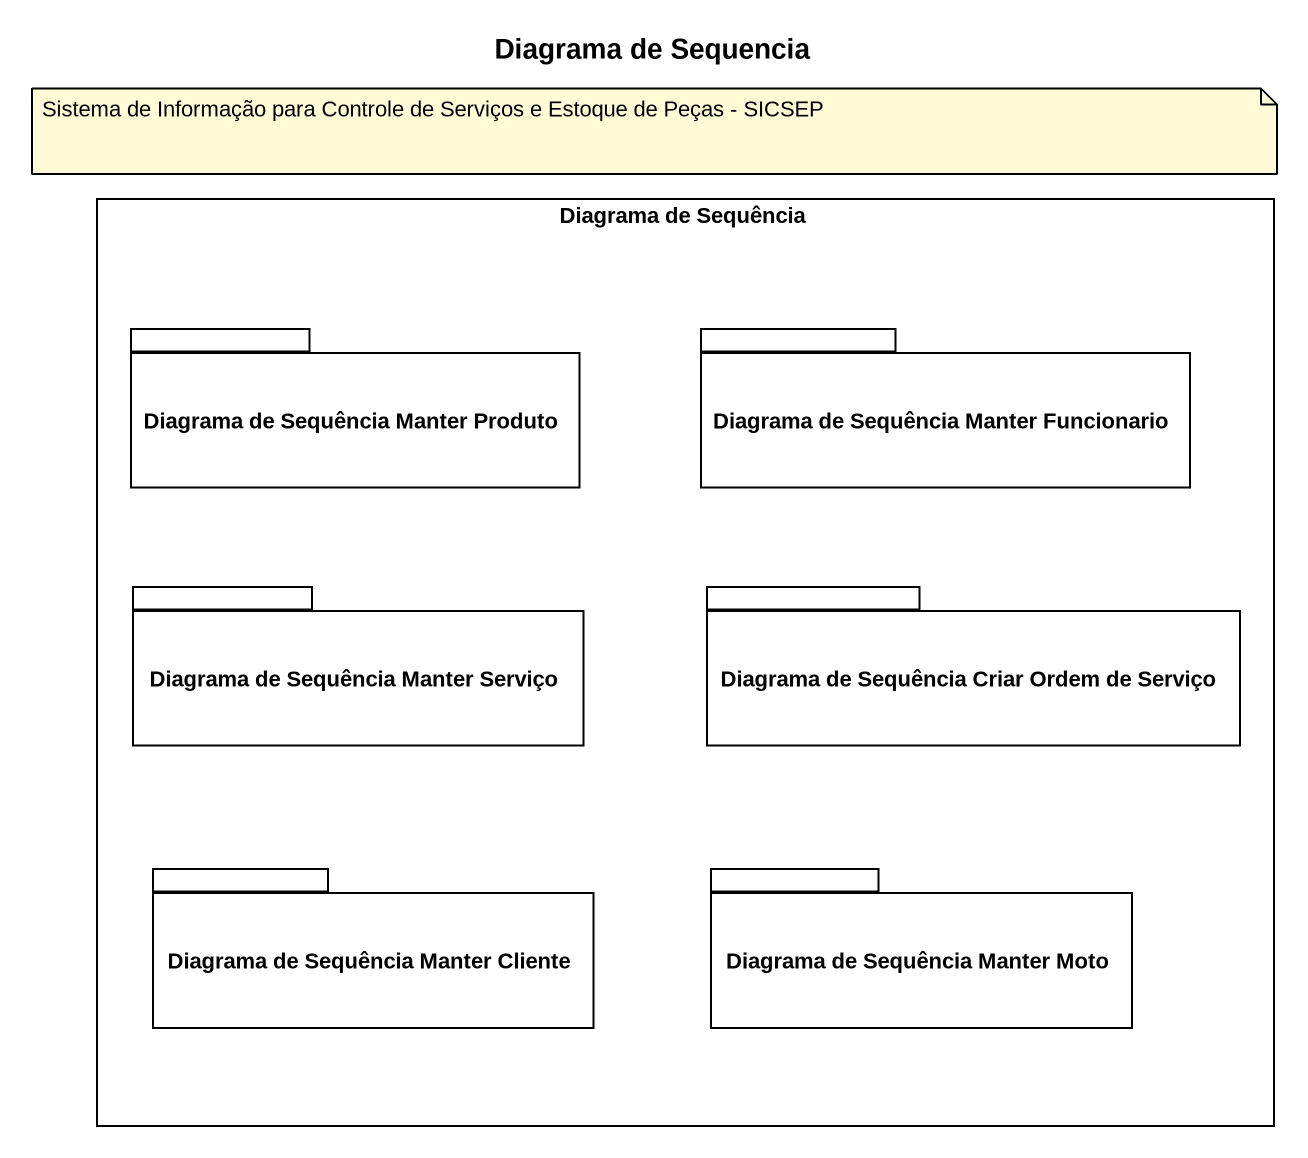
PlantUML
@startuml
title Diagrama de Sequencia
rectangle "Diagrama de Sequência" as Diagrama_de_Sequência {
  package "Diagrama de Sequência Manter Produto" as Diagrama_de_Sequência_2 {
  }
  package "Diagrama de Sequência Manter Funcionario" as Diagrama_de_Sequência_3 {
  }
  package "Diagrama de Sequência Manter Serviço" as Diagrama_de_Sequência_4 {
  }
  package "Diagrama de Sequência Criar Ordem de Serviço" as Diagrama_de_Sequência_Criar {
  }
  package "Diagrama de Sequência Manter Cliente" as Diagrama_de_Sequência_5 {
  }
  package "Diagrama de Sequência Manter Moto" as Diagrama_de_Sequência_6 {
  }
}
note as N1
  Sistema de Informação para Controle de Serviços e Estoque de Peças - SICSEP
end note
@enduml
